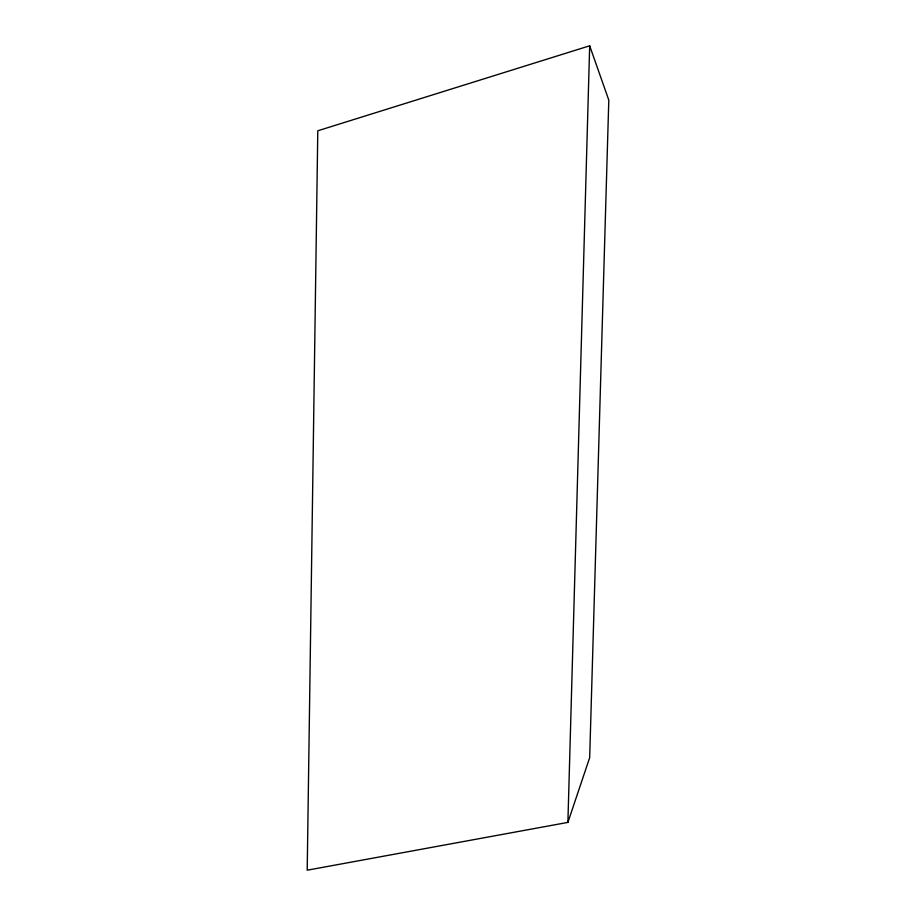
<?xml version="1.0" encoding="UTF-8"?>
<svg xmlns="http://www.w3.org/2000/svg" width="916" height="916" viewBox="0 0 916 916"><rect width="100%" height="100%" fill="white"/><g stroke="black" fill="none" stroke-linecap="round" stroke-linejoin="round"><path stroke-width="1.37" d="M567.897 822.396L589.675 45.8L317.795 130.793L307.204 870.2L567.897 822.396L589.675 757.658L608.797 100.119L589.675 45.8"/></g></svg>
